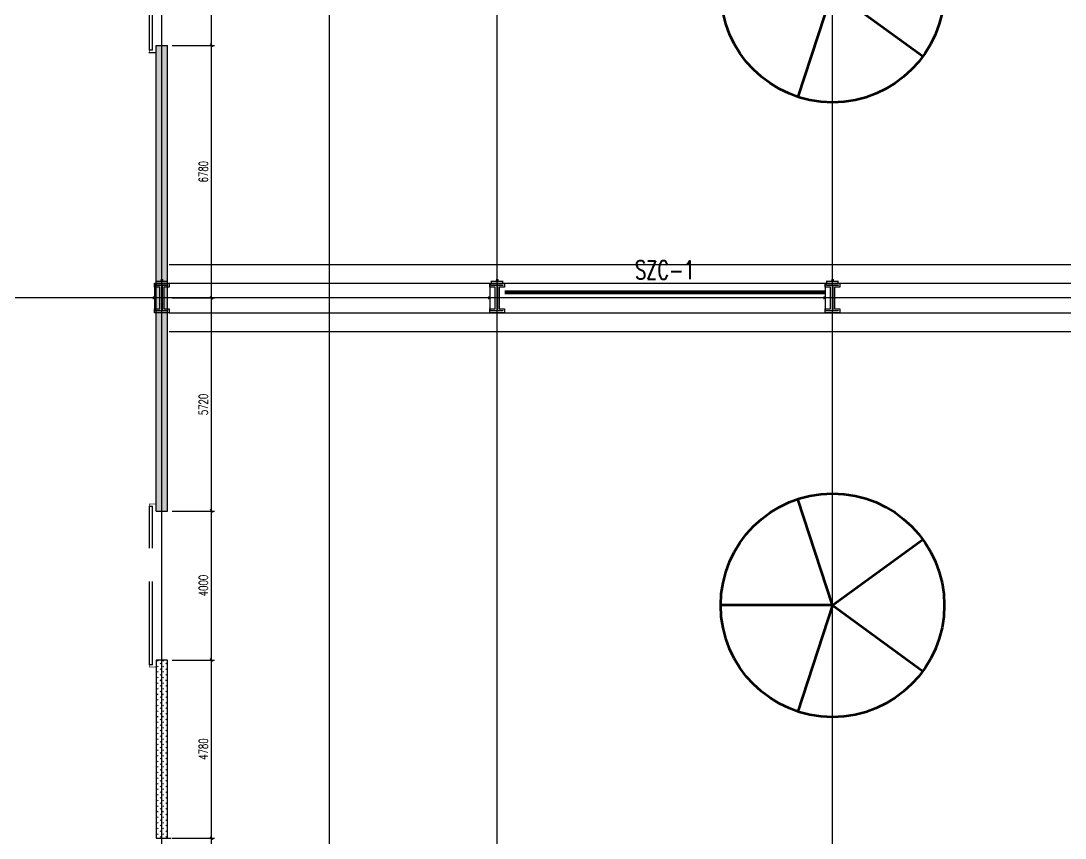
# Model space of a CAD drawing. Extents: x -954573 to 446329, y 489853 to 1226784.
# Drawn here: x -267638 to -239612, y 642070 to 664007 of the extents above; entities that cross this region are included whole.
import ezdxf
from ezdxf.enums import TextEntityAlignment as Align

# ---------------------------------------------------------------- set-up
doc = ezdxf.new("R2010")
doc.units = 0
doc.header["$LTSCALE"] = 10
doc.header["$MEASUREMENT"] = 0
for name, pattern in [('10平面$0$10平面$0$DASH', [0.35, 0.25, -0.1]), ('10平面$0$CENTER', [2, 1.25, -0.25, 0.25, -0.25]), ('10平面$0$DOTE', [2.42, 2, -0.2, 0.02, -0.2]), ('10平面$1$DASH', [0.35, 0.25, -0.1])]:
    doc.linetypes.add(name, pattern=pattern)
doc.layers.get('Defpoints').update_dxf_attribs({"color": 210})
for name, color, linetype in [('10平面$0$10平面$0$WINDOW', 8, 'Continuous'), ('10平面$0$A-AXIS-DOTE', 8, '10平面$0$DOTE'), ('10平面$0$A-AXIS-DP', 8, 'Continuous'), ('10平面$0$A-HATCH-2', 8, 'Continuous'), ('10平面$0$A-LIN-V', 8, 'Continuous'), ('10平面$0$A-SFCE', 8, 'Continuous'), ('10平面$0$A-WINDOW', 8, 'Continuous'), ('10平面$0$A-加建区域', 252, 'Continuous'), ('10平面$0$AS-COLN', 8, 'Continuous'), ('10平面$0$AS-WALL', 8, 'Continuous'), ('10平面$0$DIM_SYMB', 8, 'Continuous'), ('10平面$0$PUB_HATCH', 8, 'Continuous'), ('A-LIN-V', 9, 'Continuous')]:
    doc.layers.add(name, color=color, linetype=linetype)
doc.layers.add('10平面$0$THIN', color=7, linetype='Continuous', lineweight=0)
doc.layers.add('10平面$0$柱间支撑', color=6, linetype='10平面$0$CENTER', lineweight=0)
doc.styles.add('10平面$0$_TCH_DIM_T3', font='SIMPLEX', dxfattribs={"width": 0.705882, "bigfont": 'GBCBIG'})
doc.styles.add('10平面$0$TSSD_Rein', font='tj-romans1.shx', dxfattribs={"width": 0.7, "bigfont": 'tj-hztxt.shx'})
doc.dimstyles.new('10平面$0$_TCH_ARCH&&10', dxfattribs={"dimtxt": 29.75, "dimasz": 10, "dimexe": 10, "dimexo": 10, "dimgap": 12.625, "dimtad": 1, "dimdec": 0, "dimzin": 0, "dimdsep": 46, "dimtxsty": '10平面$0$_TCH_DIM_T3', "dimblk": '10平面$0$_ArchTick', "dimcen": 0.09, "dimclrt": 7, "dimazin": 2, "dimtfac": 1, "dimtdec": 0, "dimtix": 1, "dimtmove": 2, "dimatfit": 3, "dimfxl": 0, "dimtolj": 1, "dimtzin": 0, "dimarcsym": 0})
doc.dimstyles.new('10平面$0$_TCH_ARCH&&80', dxfattribs={"dimtxt": 238, "dimasz": 80, "dimexe": 80, "dimexo": 80, "dimgap": 101, "dimtad": 1, "dimdec": 0, "dimzin": 0, "dimdsep": 46, "dimtxsty": '10平面$0$_TCH_DIM_T3', "dimblk": '10平面$0$_ArchTick', "dimcen": 0.09, "dimclrt": 7, "dimazin": 2, "dimtfac": 1, "dimtdec": 0, "dimtix": 1, "dimtmove": 2, "dimatfit": 3, "dimfxl": 0, "dimtolj": 1, "dimtzin": 0, "dimarcsym": 0})
pattern_1 = [(45, (25.49, 21.51), (-75.000002, 75.000002), [24, -82.06602]), (135, (192.46, 21.51), (-75.000002, -75.000002), [24, -82.06602])]

# ---------------------------------------------------------------- blocks, each defined once
blk = doc.blocks.new('10平面$0$dote')
at = {"layer": '10平面$0$A-AXIS-DOTE', "ltscale": 2}
for p, q in [((-43117.8, -169748.9), (-43117.8, -75950)), ((-38617.8, -169748.9), (-38617.8, -75950)), ((-34117.8, -169748.9), (-34117.8, -75950)), ((-25117.8, -169748.9), (-25117.8, -75950)), ((100786.4, -148250), (-75513.6, -148250))]:
    blk.add_line(p, q, dxfattribs=at)
blk = doc.blocks.new('10平面$0$_ArchTick')
at = {"color": 0, "linetype": 'ByBlock', "const_width": 0.4}
blk.add_lwpolyline([(-0.5, -0.5), (0.5, 0.5)], dxfattribs=at)
blk = doc.blocks.new('*D3404')
at = {"layer": '10平面$0$A-AXIS-DP', "color": 0, "lineweight": -2}
for p, q in [((-195790, 766880), (-195790, 766929)), ((-195790, 766919), (-195490, 766919)), ((-195490, 766880), (-195490, 766929))]:
    blk.add_line(p, q, dxfattribs=at)
at = {"layer": 'Defpoints', "color": 0}
for p in [(-195790, 766870), (-195490, 766919), (-195490, 766870)]:
    blk.add_point(p, dxfattribs=at)
at = {"layer": '10平面$0$A-AXIS-DP', "color": 0, "lineweight": -2, "xscale": 10, "yscale": 10, "zscale": 10, "rotation": 180}
blk.add_blockref('10平面$0$_ArchTick', (-195790, 766919), dxfattribs=at)
at = {"layer": '10平面$0$A-AXIS-DP', "color": 0, "lineweight": -2, "xscale": 10, "yscale": 10, "zscale": 10}
blk.add_blockref('10平面$0$_ArchTick', (-195490, 766919), dxfattribs=at)
at = {"layer": '10平面$0$A-AXIS-DP', "color": 7, "insert": (-195640, 766946), "char_height": 29.8, "attachment_point": 5, "style": '10平面$0$_TCH_DIM_T3'}
blk.add_mtext('\\A1;300', dxfattribs=at)
blk = doc.blocks.new('*D3405')
at = {"layer": '10平面$0$A-AXIS-DP', "color": 0, "lineweight": -2}
for p, q in [((-195800, 766820), (-195841, 766820)), ((-195831, 766120), (-195831, 766820)), ((-195800, 766120), (-195841, 766120))]:
    blk.add_line(p, q, dxfattribs=at)
at = {"layer": 'Defpoints', "color": 0}
for p in [(-195831, 766820), (-195790, 766820), (-195790, 766120)]:
    blk.add_point(p, dxfattribs=at)
at = {"layer": '10平面$0$A-AXIS-DP', "color": 0, "lineweight": -2, "xscale": 10, "yscale": 10, "zscale": 10}
for p, rotation in [((-195831, 766820), 90), ((-195831, 766120), 270)]:
    blk.add_blockref('10平面$0$_ArchTick', p, dxfattribs=dict(at, rotation=rotation))
at = {"layer": '10平面$0$A-AXIS-DP', "color": 7, "insert": (-195859, 766470), "char_height": 29.8, "attachment_point": 5, "rotation": 90, "style": '10平面$0$_TCH_DIM_T3'}
blk.add_mtext('\\A1;700', dxfattribs=at)
blk = doc.blocks.new('10平面$0$w42343')
at = {"layer": '10平面$0$A-HATCH-2', "linetype": '10平面$1$DASH'}
for p, q in [((-263654.2, 657470), (-128354.2, 657470)), ((-263654.2, 656970), (-128354.2, 656970)), ((-263654.2, 656170), (-128354.2, 656170)), ((-263654.2, 655670), (-128354.2, 655670))]:
    blk.add_line(p, q, dxfattribs=at)
blk = doc.blocks.new('10平面$0$w4324324')
at = {"layer": '10平面$0$A-HATCH-2', "lineweight": 60}
for q in [(-1694760, 686605), (-1697614, 684532), (-1691907, 684532), (-1696524, 681178), (-1692997, 681178)]:
    blk.add_line((-1694760, 683605), q, dxfattribs=at)
blk.add_circle((-1694760, 683605), 3000, dxfattribs=at)
blk = doc.blocks.new('10平面$0$ner546')
at = {"layer": '10平面$0$A-LIN-V'}
for p in [(565280, 43256), (581780, 43256)]:
    blk.add_blockref('10平面$0$w4324324', p, dxfattribs=at)
blk = doc.blocks.new('10平面$0$23124232432')
at = {"layer": '10平面$0$柱间支撑', "const_width": 100}
blk.add_lwpolyline([(-246054, 656720), (-254654, 656720)], dxfattribs=at)
at = {"layer": '10平面$0$THIN', "style": '10平面$0$TSSD_Rein', "width": 0.7}
blk.add_text('SZC-1', height=500, dxfattribs=at).set_placement((-250354, 656920), align=Align.BOTTOM_CENTER)
blk = doc.blocks.new('10平面$0$3333')
at = {"layer": '10平面$0$A-SFCE', "const_width": 20}
blk.add_lwpolyline([(-227064, 766320), (-227064, 766510), (-227244, 766510), (-227244, 766320)], dxfattribs=at)
blk = doc.blocks.new('10平面$0$34242343243')
at = {"layer": '10平面$0$A-LIN-V'}
for p, q in [((-264004, 663150), (-264204, 663150)), ((-263704, 642070), (-263604, 642070))]:
    blk.add_line(p, q, dxfattribs=at)
at = {"layer": '10平面$0$A-SFCE', "xscale": -1, "rotation": 180}
for p in [(-36950, 1429670), (-36950, 1413170)]:
    blk.add_blockref('10平面$0$3333', p, dxfattribs=at)
at = {"layer": '10平面$0$A-SFCE'}
blk.add_blockref('10平面$0$3333', (-36950, -115470), dxfattribs=at)
blk = doc.blocks.new('10平面$0$10平面$0$$DorLib2D$00000126')
at = {"color": 0, "linetype": 'Continuous'}
for p, q in [((-0.532, 0.5), (-0.532, 0.9)), ((0.532, 0.9), (0.532, 0.5))]:
    blk.add_line(p, q, dxfattribs=at)
at = {"color": 0, "linetype": '10平面$0$10平面$0$DASH'}
for p, q in [((-0.532, 0.9), (0.532, 0.9)), ((-0.532, 0.5), (0.532, 0.5))]:
    blk.add_line(p, q, dxfattribs=at)
blk = doc.blocks.new('10平面$0$423432433333')
at = {"layer": '10平面$0$PUB_HATCH'}
h = blk.add_hatch(dxfattribs=at)
h.set_pattern_fill('石膏板', color=256, scale=30, style=0)
h.set_pattern_definition(pattern_1)
h.paths.add_polyline_path([(-261010, 650900), (-261010, 663400), (-261310, 663400), (-261310, 650900)])
h = blk.add_hatch(dxfattribs=at)
h.set_pattern_fill('石膏板', color=256, scale=30, style=0)
h.set_pattern_definition(pattern_1)
h.paths.add_polyline_path([(-261310, 646900), (-261310, 642120), (-261010, 642120), (-261010, 646900)])
at = {"layer": '10平面$0$AS-WALL'}
for p, q in [((-261310, 650900), (-261310, 663400)), ((-261310, 663400), (-261010, 663400)), ((-261010, 650900), (-261010, 663400)), ((-261310, 650900), (-261010, 650900)), ((-261310, 646900), (-261310, 642120)), ((-261010, 646900), (-261310, 646900)), ((-261010, 642120), (-261010, 646900)), ((-261310, 642120), (-261010, 642120))]:
    blk.add_line(p, q, dxfattribs=at)
at = {"layer": '10平面$0$10平面$0$WINDOW', "xscale": -4000, "yscale": -200, "zscale": 200, "rotation": 269.9999999997814}
for p in [(-261310, 665400), (-261310, 648900)]:
    blk.add_blockref('10平面$0$10平面$0$$DorLib2D$00000126', p, dxfattribs=at)
blk = doc.blocks.new('*D3926')
at = {"layer": '10平面$0$A-AXIS-DP', "color": 0, "lineweight": -2}
for p, q in [((-263574, 667350), (-262440, 667350)), ((-262520, 663350), (-262520, 667350)), ((-263574, 663350), (-262440, 663350))]:
    blk.add_line(p, q, dxfattribs=at)
at = {"layer": 'Defpoints', "color": 0}
for p in [(-263654, 667350), (-262520, 667350), (-263654, 663350)]:
    blk.add_point(p, dxfattribs=at)
at = {"layer": '10平面$0$A-AXIS-DP', "color": 0, "lineweight": -2, "xscale": 80, "yscale": 80, "zscale": 80}
for p, rotation in [((-262520, 667350), 90), ((-262520, 663350), 270)]:
    blk.add_blockref('10平面$0$_ArchTick', p, dxfattribs=dict(at, rotation=rotation))
at = {"layer": '10平面$0$A-AXIS-DP', "color": 7, "insert": (-262740, 665350), "char_height": 238, "attachment_point": 5, "rotation": 90, "style": '10平面$0$_TCH_DIM_T3'}
blk.add_mtext('\\A1;4000', dxfattribs=at)
blk = doc.blocks.new('*D3927')
at = {"layer": '10平面$0$A-AXIS-DP', "color": 0, "lineweight": -2}
for p, q in [((-263574, 663350), (-262440, 663350)), ((-262520, 656570), (-262520, 663350)), ((-263574, 656570), (-262440, 656570))]:
    blk.add_line(p, q, dxfattribs=at)
at = {"layer": 'Defpoints', "color": 0}
for p in [(-263654, 663350), (-262520, 663350), (-263654, 656570)]:
    blk.add_point(p, dxfattribs=at)
at = {"layer": '10平面$0$A-AXIS-DP', "color": 0, "lineweight": -2, "xscale": 80, "yscale": 80, "zscale": 80}
for p, rotation in [((-262520, 663350), 90), ((-262520, 656570), 270)]:
    blk.add_blockref('10平面$0$_ArchTick', p, dxfattribs=dict(at, rotation=rotation))
at = {"layer": '10平面$0$A-AXIS-DP', "color": 7, "insert": (-262740, 659960), "char_height": 238, "attachment_point": 5, "rotation": 90, "style": '10平面$0$_TCH_DIM_T3'}
blk.add_mtext('\\A1;6780', dxfattribs=at)
blk = doc.blocks.new('*D3928')
at = {"layer": '10平面$0$A-AXIS-DP', "color": 0, "lineweight": -2}
for p, q in [((-263574, 656570), (-262440, 656570)), ((-262520, 650850), (-262520, 656570)), ((-263574, 650850), (-262440, 650850))]:
    blk.add_line(p, q, dxfattribs=at)
at = {"layer": 'Defpoints', "color": 0}
for p in [(-263654, 656570), (-262520, 656570), (-263654, 650850)]:
    blk.add_point(p, dxfattribs=at)
at = {"layer": '10平面$0$A-AXIS-DP', "color": 0, "lineweight": -2, "xscale": 80, "yscale": 80, "zscale": 80}
for p, rotation in [((-262520, 656570), 90), ((-262520, 650850), 270)]:
    blk.add_blockref('10平面$0$_ArchTick', p, dxfattribs=dict(at, rotation=rotation))
at = {"layer": '10平面$0$A-AXIS-DP', "color": 7, "insert": (-262740, 653710), "char_height": 238, "attachment_point": 5, "rotation": 90, "style": '10平面$0$_TCH_DIM_T3'}
blk.add_mtext('\\A1;5720', dxfattribs=at)
blk = doc.blocks.new('*D3929')
at = {"layer": '10平面$0$A-AXIS-DP', "color": 0, "lineweight": -2}
for p, q in [((-263574, 650850), (-262440, 650850)), ((-262520, 646850), (-262520, 650850)), ((-263574, 646850), (-262440, 646850))]:
    blk.add_line(p, q, dxfattribs=at)
at = {"layer": 'Defpoints', "color": 0}
for p in [(-263654, 650850), (-262520, 650850), (-263654, 646850)]:
    blk.add_point(p, dxfattribs=at)
at = {"layer": '10平面$0$A-AXIS-DP', "color": 0, "lineweight": -2, "xscale": 80, "yscale": 80, "zscale": 80}
for p, rotation in [((-262520, 650850), 90), ((-262520, 646850), 270)]:
    blk.add_blockref('10平面$0$_ArchTick', p, dxfattribs=dict(at, rotation=rotation))
at = {"layer": '10平面$0$A-AXIS-DP', "color": 7, "insert": (-262740, 648850), "char_height": 238, "attachment_point": 5, "rotation": 90, "style": '10平面$0$_TCH_DIM_T3'}
blk.add_mtext('\\A1;4000', dxfattribs=at)
blk = doc.blocks.new('*D3930')
at = {"layer": '10平面$0$A-AXIS-DP', "color": 0, "lineweight": -2}
for p, q in [((-263574, 646850), (-262440, 646850)), ((-262520, 642070), (-262520, 646850)), ((-263574, 642070), (-262440, 642070))]:
    blk.add_line(p, q, dxfattribs=at)
at = {"layer": 'Defpoints', "color": 0}
for p in [(-263654, 646850), (-262520, 646850), (-263654, 642070)]:
    blk.add_point(p, dxfattribs=at)
at = {"layer": '10平面$0$A-AXIS-DP', "color": 0, "lineweight": -2, "xscale": 80, "yscale": 80, "zscale": 80}
for p, rotation in [((-262520, 646850), 90), ((-262520, 642070), 270)]:
    blk.add_blockref('10平面$0$_ArchTick', p, dxfattribs=dict(at, rotation=rotation))
at = {"layer": '10平面$0$A-AXIS-DP', "color": 7, "insert": (-262740, 644460), "char_height": 238, "attachment_point": 5, "rotation": 90, "style": '10平面$0$_TCH_DIM_T3'}
blk.add_mtext('\\A1;4780', dxfattribs=at)
blk = doc.blocks.new('*D3931')
at = {"layer": '10平面$0$A-AXIS-DP', "color": 0, "lineweight": -2}
for p, q in [((-263574, 642070), (-262440, 642070)), ((-262520, 640770), (-262520, 642070)), ((-263574, 640770), (-262440, 640770))]:
    blk.add_line(p, q, dxfattribs=at)
at = {"layer": 'Defpoints', "color": 0}
for p in [(-263654, 642070), (-262520, 642070), (-263654, 640770)]:
    blk.add_point(p, dxfattribs=at)
at = {"layer": '10平面$0$A-AXIS-DP', "color": 0, "lineweight": -2, "xscale": 80, "yscale": 80, "zscale": 80}
for p, rotation in [((-262520, 642070), 90), ((-262520, 640770), 270)]:
    blk.add_blockref('10平面$0$_ArchTick', p, dxfattribs=dict(at, rotation=rotation))
at = {"layer": '10平面$0$A-AXIS-DP', "color": 7, "insert": (-262740, 641420), "char_height": 238, "attachment_point": 5, "rotation": 90, "style": '10平面$0$_TCH_DIM_T3'}
blk.add_mtext('\\A1;1300', dxfattribs=at)
blk = doc.blocks.new('10平面$0$nt66')
at = {"layer": '10平面$0$A-HATCH-2'}
blk.add_lwpolyline([(-195840, 766870), (-195440, 766870), (-195440, 766758), (-195586, 766758), (-195586, 766182), (-195440, 766182), (-195440, 766070), (-195840, 766070), (-195840, 766182), (-195694, 766182), (-195694, 766758), (-195840, 766758)], close=True, dxfattribs=at)
at = {"layer": '10平面$0$AS-COLN'}
blk.add_lwpolyline([(-195790, 766820), (-195490, 766820), (-195490, 766808), (-195636, 766808), (-195636, 766132), (-195490, 766132), (-195490, 766120), (-195790, 766120), (-195790, 766132), (-195644, 766132), (-195644, 766808), (-195790, 766808)], close=True, dxfattribs=at)
at = {"layer": '10平面$0$A-AXIS-DP'}
for p1, p2, distance, picture, middle in [((-195790, 766120), (-195790, 766820), 41.2, '*D3405', (-195858.7, 766470)), ((-195790, 766870), (-195490, 766870), 48.8, '*D3404', (-195640, 766946.2))]:
    dim = blk.add_aligned_dim(p1=p1, p2=p2, distance=distance, dimstyle='10平面$0$_TCH_ARCH&&10', dxfattribs=at)
    dim.commit()
    dim.dimension.update_dxf_attribs({"geometry": picture, "text_midpoint": middle})
blk = doc.blocks.new('10平面$0$33333')
for p in [(-68214, -109900), (-59214, -109900), (-50214, -109900)]:
    blk.add_blockref('10平面$0$nt66', p)
blk = doc.blocks.new('10平面')
at = {"layer": '10平面$0$A-LIN-V', "rotation": 90.00000000000001}
blk.add_blockref('10平面$0$ner546', (481006.5, 1777800), dxfattribs=at)
at = {"layer": '10平面$0$A-WINDOW'}
for name in ['10平面$0$33333', '10平面$0$w42343']:
    blk.add_blockref(name, (0, 0), dxfattribs=at)
at = {"layer": '10平面$0$A-加建区域'}
blk.add_blockref('10平面$0$423432433333', (-2694.2, -50), dxfattribs=at)
at = {"layer": '10平面$0$AS-WALL'}
blk.add_blockref('10平面$0$dote', (-220736.4, 804820), dxfattribs=at)
at = {"layer": '10平面$0$DIM_SYMB'}
blk.add_blockref('10平面$0$34242343243', (0, 0), dxfattribs=at)
at = {"layer": '10平面$0$柱间支撑'}
blk.add_blockref('10平面$0$23124232432', (0, 0), dxfattribs=at)
at = {"layer": '10平面$0$A-AXIS-DP'}
for p1, p2, picture, middle in [((-263654.2, 663350), (-263654.2, 667350), '*D3926', (-262740, 665350)), ((-263654.2, 656570), (-263654.2, 663350), '*D3927', (-262740, 659960)), ((-263654.2, 650850), (-263654.2, 656570), '*D3928', (-262740, 653710)), ((-263654.2, 646850), (-263654.2, 650850), '*D3929', (-262740, 648850)), ((-263654.2, 642070), (-263654.2, 646850), '*D3930', (-262740, 644460)), ((-263654.2, 640770), (-263654.2, 642070), '*D3931', (-262740, 641420))]:
    dim = blk.add_aligned_dim(p1=p1, p2=p2, distance=-1134.2, dimstyle='10平面$0$_TCH_ARCH&&80', dxfattribs=at)
    dim.commit()
    dim.dimension.update_dxf_attribs({"geometry": picture, "text_midpoint": middle})

msp = doc.modelspace()

# ---------------------------------------------------------------- block references
at = {"layer": 'A-LIN-V'}
msp.add_blockref('10平面', (0, 0), dxfattribs=at)

doc.saveas('drawing.dxf')
